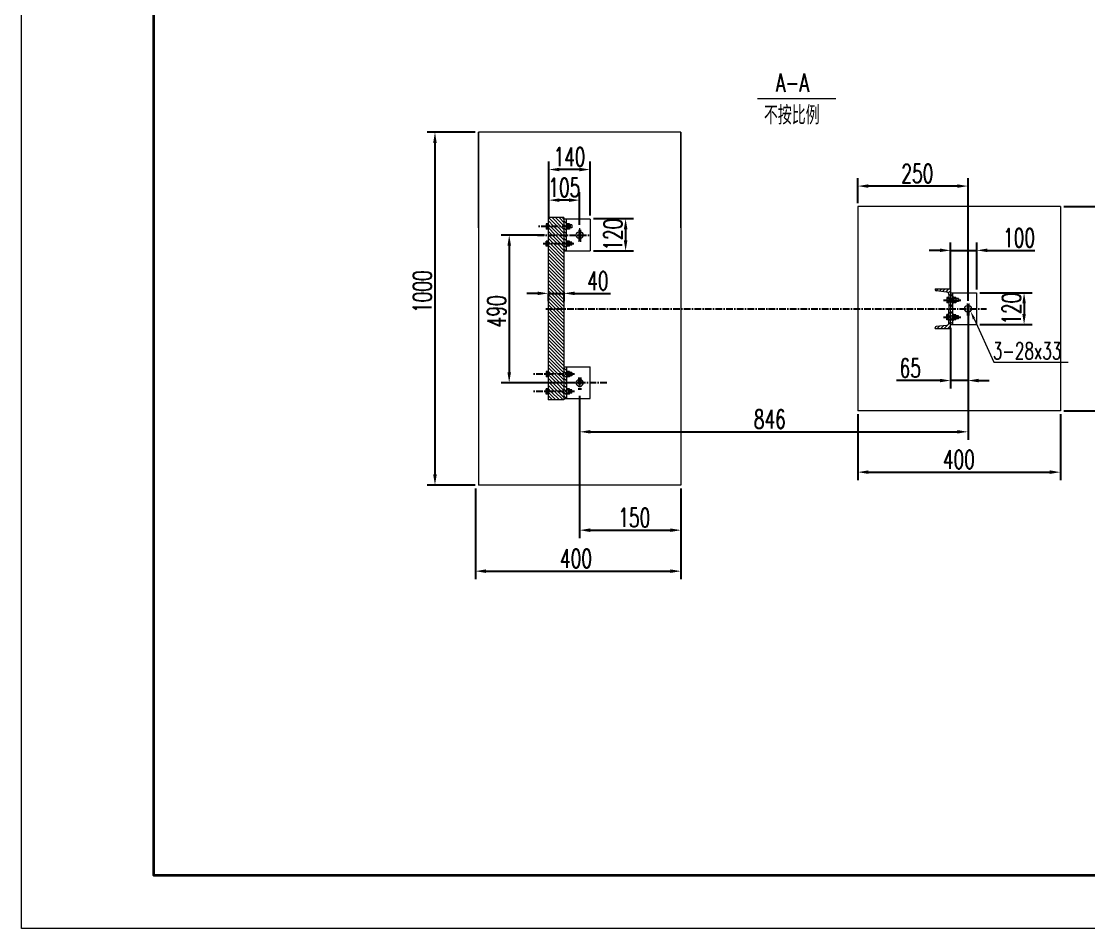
# Model space of a CAD drawing. Header units: millimetres. Extents: x 3165 to 3759, y 1184 to 1604.
# Drawn here: x 3165.2 to 3366.4, y 1183.6 to 1354.7 of the extents above; entities that cross this region are included whole.
import ezdxf

# ---------------------------------------------------------------- set-up
doc = ezdxf.new("R2010")
doc.units = ezdxf.units.MM
doc.linetypes.add('CENTER', pattern=[2, 1.25, -0.25, 0.25, -0.25])
doc.linetypes.add('CENTER2', pattern=[28.575, 19.05, -3.175, 3.175, -3.175])
doc.layers.get('DEFPOINTS').update_dxf_attribs({"lineweight": 18})
doc.layers.add('1', color=1, linetype='Continuous', lineweight=18, true_color=0xff0000)
doc.layers.add('2', color=2, linetype='Continuous', lineweight=18, true_color=0xffff00)
doc.layers.add('LAYER2', color=2, linetype='Continuous', lineweight=25)
doc.layers.add('粗实线层', color=7, linetype='Continuous', lineweight=35)
doc.styles.add('HZ', font='txt.shx', dxfattribs={"width": 0.67, "bigfont": 'hztxt.shx'})
doc.styles.add('STYLE1', font='txt.shx', dxfattribs={"width": 0.67, "bigfont": 'hztxt.shx'})
doc.dimstyles.new('STANDARD$0', dxfattribs={"dimtxt": 3.5, "dimasz": 2.5, "dimexe": 1.25, "dimexo": 0.625, "dimtad": 1, "dimdec": 4, "dimdsep": 46, "dimtxsty": 'HZ', "dimcen": 2.5, "dimdle": 5, "dimadec": 0, "dimazin": 0, "dimtfac": 1, "dimtmove": 0, "dimatfit": 3, "dimfxl": 0, "dimtolj": 1, "dimlwd": -1, "dimlwe": -1, "dimarcsym": 0})

# ---------------------------------------------------------------- blocks, each defined once
blk = doc.blocks.new('*D54')
at = {"layer": 'DEFPOINTS', "color": 0, "transparency": 16777216}
for p in [(3264.51, 1303.96), (3267.49, 1304.28), (3267.49, 1303.45)]:
    blk.add_point(p, dxfattribs=at)
at = {"layer": 'LAYER2', "color": 0, "transparency": 16777216}
for p, q in [((3267.49, 1303.65), (3267.49, 1301.95)), ((3262.51, 1303.45), (3260.51, 1303.45)), ((3264.51, 1303.45), (3267.49, 1303.45)), ((3264.51, 1303.34), (3264.51, 1301.95)), ((3269.49, 1303.45), (3276.26, 1303.45))]:
    blk.add_line(p, q, dxfattribs=at)
for points in [[(3262.51, 1303.78), (3262.51, 1303.11), (3264.51, 1303.45)], [(3269.49, 1303.78), (3269.49, 1303.11), (3267.49, 1303.45)]]:
    blk.add_solid(points, dxfattribs=at)
at = {"layer": 'LAYER2', "color": 0, "transparency": 16777216, "insert": (3273.88, 1305.82), "char_height": 3.5, "attachment_point": 5, "style": 'HZ'}
blk.add_mtext('\\A1;40', dxfattribs=at)
blk = doc.blocks.new('*D56')
at = {"layer": 'DEFPOINTS', "color": 0, "transparency": 16777216}
for p in [(3322.89, 1323.68), (3322.89, 1319.84), (3343.65, 1301.4)]:
    blk.add_point(p, dxfattribs=at)
at = {"layer": 'LAYER2', "color": 0, "transparency": 16777216}
for p, q in [((3322.89, 1320.47), (3322.89, 1325.18)), ((3343.65, 1302.03), (3343.65, 1325.18)), ((3341.65, 1323.68), (3324.89, 1323.68))]:
    blk.add_line(p, q, dxfattribs=at)
for points in [[(3324.89, 1324.01), (3324.89, 1323.35), (3322.89, 1323.68)], [(3341.65, 1324.01), (3341.65, 1323.35), (3343.65, 1323.68)]]:
    blk.add_solid(points, dxfattribs=at)
at = {"layer": 'LAYER2', "color": 0, "transparency": 16777216, "insert": (3334.1, 1326.05), "char_height": 3.5, "attachment_point": 5, "style": 'HZ'}
blk.add_mtext('\\A1;250', dxfattribs=at)
blk = doc.blocks.new('*X2')
at = {"color": 0}
for p, q in [((1555.73, 1087.44), (1554.05, 1089.11)), ((1555.95, 1084.57), (1554.05, 1086.46)), ((1555.95, 1081.92), (1554.05, 1083.81)), ((1555.95, 1087.22), (1555.73, 1087.44)), ((1555.95, 1079.27), (1554.05, 1081.16)), ((1554.72, 1077.84), (1554.05, 1078.51)), ((1555.95, 1073.96), (1554.05, 1075.86)), ((1555.95, 1076.62), (1554.72, 1077.84)), ((1555.92, 1071.34), (1554.05, 1073.21)), ((1555.95, 1068.66), (1554.05, 1070.55)), ((1555.95, 1066.01), (1554.05, 1067.9)), ((1555.95, 1071.31), (1555.92, 1071.34))]:
    blk.add_line(p, q, dxfattribs=at)
blk = doc.blocks.new('*X5')
at = {"color": 0}
for p, q in [((1543.34, 1091.29), (1544.89, 1092.84)), ((1545.74, 1091.04), (1547.54, 1092.84)), ((1548.14, 1090.79), (1550.19, 1092.84)), ((1550.54, 1090.54), (1552.84, 1092.84)), ((1552.43, 1089.78), (1554.05, 1091.4)), ((1552.85, 1087.54), (1554.05, 1088.74)), ((1552.85, 1084.89), (1554.05, 1086.09)), ((1552.85, 1082.24), (1554.05, 1083.44)), ((1552.85, 1079.59), (1554.05, 1080.79)), ((1552.85, 1076.94), (1553.75, 1077.84)), ((1552.85, 1074.29), (1554.05, 1075.49)), ((1553.75, 1077.84), (1554.05, 1078.14)), ((1552.48, 1065.96), (1554.05, 1067.53)), ((1552.85, 1071.63), (1554.05, 1072.83)), ((1552.85, 1068.98), (1554.05, 1070.18)), ((1544.05, 1062.84), (1545.86, 1064.64)), ((1546.71, 1062.84), (1548.82, 1064.95)), ((1549.36, 1062.84), (1552.08, 1065.56)), ((1552.01, 1062.84), (1554.05, 1064.88))]:
    blk.add_line(p, q, dxfattribs=at)
blk = doc.blocks.new('*D42')
at = {"layer": 'DEFPOINTS', "color": 0, "transparency": 16777216}
for p in [(3340.34, 1311.56), (3340.34, 1303.54), (3345.31, 1303.54)]:
    blk.add_point(p, dxfattribs=at)
at = {"layer": 'LAYER2', "color": 0, "transparency": 16777216}
for p, q in [((3340.34, 1304.17), (3340.34, 1313.06)), ((3345.31, 1304.17), (3345.31, 1313.06)), ((3338.34, 1311.56), (3336.34, 1311.56)), ((3340.34, 1311.56), (3345.31, 1311.56)), ((3347.31, 1311.56), (3356.25, 1311.56))]:
    blk.add_line(p, q, dxfattribs=at)
for points in [[(3338.34, 1311.9), (3338.34, 1311.23), (3340.34, 1311.56)], [(3347.31, 1311.9), (3347.31, 1311.23), (3345.31, 1311.56)]]:
    blk.add_solid(points, dxfattribs=at)
at = {"layer": 'LAYER2', "color": 0, "transparency": 16777216, "insert": (3353.28, 1313.94), "char_height": 3.5, "attachment_point": 5, "style": 'HZ'}
blk.add_mtext('\\A1;100', dxfattribs=at)
blk = doc.blocks.new('*D43')
at = {"layer": 'DEFPOINTS', "color": 0, "transparency": 16777216}
for p in [(3345.25, 1303.54), (3345.25, 1297.57), (3354.22, 1297.57)]:
    blk.add_point(p, dxfattribs=at)
at = {"layer": 'LAYER2', "color": 0, "transparency": 16777216}
for p, q in [((3345.88, 1303.54), (3355.72, 1303.54)), ((3354.22, 1301.54), (3354.22, 1299.57)), ((3345.88, 1297.57), (3355.72, 1297.57))]:
    blk.add_line(p, q, dxfattribs=at)
for points in [[(3353.89, 1301.54), (3354.55, 1301.54), (3354.22, 1303.54)], [(3353.89, 1299.57), (3354.55, 1299.57), (3354.22, 1297.57)]]:
    blk.add_solid(points, dxfattribs=at)
at = {"layer": 'LAYER2', "color": 0, "transparency": 16777216, "insert": (3351.84, 1300.56), "char_height": 3.5, "attachment_point": 5, "rotation": 90, "style": 'HZ'}
blk.add_mtext('\\A1;120', dxfattribs=at)
blk = doc.blocks.new('*D44')
at = {"layer": 'DEFPOINTS', "color": 0, "transparency": 16777216}
for p in [(3343.65, 1300.5), (3340.34, 1297.57), (3340.34, 1287.01)]:
    blk.add_point(p, dxfattribs=at)
at = {"layer": 'LAYER2', "color": 0, "transparency": 16777216}
for p, q in [((3343.65, 1299.87), (3343.65, 1285.51)), ((3340.34, 1296.95), (3340.34, 1285.51)), ((3338.34, 1287.01), (3330.18, 1287.01)), ((3343.65, 1287.01), (3340.34, 1287.01)), ((3345.65, 1287.01), (3347.65, 1287.01))]:
    blk.add_line(p, q, dxfattribs=at)
for points in [[(3338.34, 1287.34), (3338.34, 1286.67), (3340.34, 1287.01)], [(3345.65, 1287.34), (3345.65, 1286.67), (3343.65, 1287.01)]]:
    blk.add_solid(points, dxfattribs=at)
at = {"layer": 'LAYER2', "color": 0, "transparency": 16777216, "insert": (3332.76, 1289.38), "char_height": 3.5, "attachment_point": 5, "style": 'HZ'}
blk.add_mtext('\\A1;65', dxfattribs=at)
blk = doc.blocks.new('*D45')
at = {"layer": 'DEFPOINTS', "color": 0, "transparency": 16777216}
for p in [(3361.06, 1319.84), (3361.06, 1281.27), (3372.14, 1281.27)]:
    blk.add_point(p, dxfattribs=at)
at = {"layer": 'LAYER2', "color": 0, "transparency": 16777216}
for p, q in [((3361.69, 1319.84), (3373.64, 1319.84)), ((3372.14, 1317.84), (3372.14, 1283.27)), ((3361.69, 1281.27), (3373.64, 1281.27))]:
    blk.add_line(p, q, dxfattribs=at)
for points in [[(3371.81, 1317.84), (3372.48, 1317.84), (3372.14, 1319.84)], [(3371.81, 1283.27), (3372.48, 1283.27), (3372.14, 1281.27)]]:
    blk.add_solid(points, dxfattribs=at)
at = {"layer": 'LAYER2', "color": 0, "transparency": 16777216, "insert": (3369.77, 1300.13), "char_height": 3.5, "attachment_point": 5, "rotation": 90, "style": 'HZ'}
blk.add_mtext('\\A1;400', dxfattribs=at)
blk = doc.blocks.new('*D33')
at = {"layer": 'DEFPOINTS', "color": 0, "transparency": 16777216}
for p in [(3272.47, 1317.55), (3272.47, 1311.46), (3279.11, 1311.46)]:
    blk.add_point(p, dxfattribs=at)
at = {"layer": 'LAYER2', "color": 0, "transparency": 16777216}
for p, q in [((3273.09, 1317.55), (3280.61, 1317.55)), ((3279.11, 1315.55), (3279.11, 1313.46)), ((3273.09, 1311.46), (3280.61, 1311.46))]:
    blk.add_line(p, q, dxfattribs=at)
for points in [[(3278.78, 1315.55), (3279.45, 1315.55), (3279.11, 1317.55)], [(3278.78, 1313.46), (3279.45, 1313.46), (3279.11, 1311.46)]]:
    blk.add_solid(points, dxfattribs=at)
at = {"layer": 'LAYER2', "color": 0, "transparency": 16777216, "insert": (3276.74, 1314.51), "char_height": 3.5, "attachment_point": 5, "rotation": 90, "style": 'HZ'}
blk.add_mtext('\\A1;120', dxfattribs=at)
blk = doc.blocks.new('*D34')
at = {"layer": 'DEFPOINTS', "color": 0, "transparency": 16777216}
for p in [(3264.64, 1321.03), (3264.64, 1317.77), (3270.45, 1315.74)]:
    blk.add_point(p, dxfattribs=at)
at = {"layer": 'LAYER2', "color": 0, "transparency": 16777216}
for p, q in [((3264.64, 1318.39), (3264.64, 1322.53)), ((3270.45, 1316.37), (3270.45, 1322.53)), ((3268.45, 1321.03), (3266.64, 1321.03))]:
    blk.add_line(p, q, dxfattribs=at)
for points in [[(3266.64, 1321.36), (3266.64, 1320.69), (3264.64, 1321.03)], [(3268.45, 1321.36), (3268.45, 1320.69), (3270.45, 1321.03)]]:
    blk.add_solid(points, dxfattribs=at)
at = {"layer": 'LAYER2', "color": 0, "transparency": 16777216, "insert": (3267.55, 1323.4), "char_height": 3.5, "attachment_point": 5, "style": 'HZ'}
blk.add_mtext('\\A1;105', dxfattribs=at)
blk = doc.blocks.new('*D35')
at = {"layer": 'DEFPOINTS', "color": 0, "transparency": 16777216}
for p in [(3264.64, 1326.8), (3264.64, 1317.12), (3272.41, 1317.52)]:
    blk.add_point(p, dxfattribs=at)
at = {"layer": 'LAYER2', "color": 0, "transparency": 16777216}
for p, q in [((3264.64, 1317.75), (3264.64, 1328.3)), ((3272.41, 1318.14), (3272.41, 1328.3)), ((3270.41, 1326.8), (3266.64, 1326.8))]:
    blk.add_line(p, q, dxfattribs=at)
for points in [[(3266.64, 1327.13), (3266.64, 1326.47), (3264.64, 1326.8)], [(3270.41, 1327.13), (3270.41, 1326.47), (3272.41, 1326.8)]]:
    blk.add_solid(points, dxfattribs=at)
at = {"layer": 'LAYER2', "color": 0, "transparency": 16777216, "insert": (3268.53, 1329.18), "char_height": 3.5, "attachment_point": 5, "style": 'HZ'}
blk.add_mtext('\\A1;140', dxfattribs=at)
blk = doc.blocks.new('*X3')
at = {"color": 0}
for p, q in [((1405.11, 1142.6), (1403.21, 1144.5)), ((1404.72, 1140.34), (1403.21, 1141.84)), ((1405.11, 1145.25), (1404.52, 1145.84)), ((1405.11, 1139.95), (1404.72, 1140.34)), ((1405.11, 1137.3), (1403.21, 1139.19)), ((1405.11, 1134.65), (1403.21, 1136.54)), ((1403.27, 1133.84), (1403.21, 1133.89)), ((1405.11, 1132), (1403.27, 1133.84)), ((1405.11, 1129.34), (1403.21, 1131.24)), ((1404.46, 1127.34), (1403.21, 1128.59)), ((1405.11, 1124.04), (1403.21, 1125.93)), ((1405.11, 1126.69), (1404.46, 1127.34)), ((1404.66, 1121.84), (1403.21, 1123.28)), ((1405.11, 1031.23), (1403.21, 1033.13)), ((1405.11, 1028.58), (1403.21, 1030.48)), ((1405.11, 1025.93), (1403.21, 1027.82)), ((1405.11, 1023.28), (1403.21, 1025.17)), ((1403.9, 1021.84), (1403.21, 1022.52)), ((1405.11, 1017.98), (1403.21, 1019.87)), ((1405.11, 1020.63), (1403.9, 1021.84)), ((1405.09, 1015.34), (1403.21, 1017.22)), ((1405.11, 1012.67), (1403.21, 1014.57)), ((1405.11, 1010.02), (1403.21, 1011.91)), ((1405.11, 1015.32), (1405.09, 1015.34))]:
    blk.add_line(p, q, dxfattribs=at)
blk = doc.blocks.new('*X4')
at = {"color": 0}
for p, q in [((1391.21, 1140.69), (1397.36, 1146.84)), ((1391.21, 1143.34), (1394.71, 1146.84)), ((1391.21, 1145.99), (1392.06, 1146.84)), ((1391.21, 1135.38), (1396.16, 1140.34)), ((1391.21, 1138.04), (1393.51, 1140.34)), ((1392.32, 1133.84), (1398.82, 1140.34)), ((1393.51, 1140.34), (1400.01, 1146.84)), ((1394.97, 1133.84), (1401.47, 1140.34)), ((1396.16, 1140.34), (1402.66, 1146.84)), ((1398.82, 1140.34), (1403.21, 1144.73)), ((1401.47, 1140.34), (1403.21, 1142.08)), ((1391.21, 1127.43), (1397.62, 1133.84)), ((1391.21, 1130.08), (1394.97, 1133.84)), ((1391.21, 1132.73), (1392.32, 1133.84)), ((1393.77, 1127.34), (1400.27, 1133.84)), ((1396.42, 1127.34), (1402.92, 1133.84)), ((1397.62, 1133.84), (1403.21, 1139.43)), ((1400.27, 1133.84), (1403.21, 1136.78)), ((1402.92, 1133.84), (1403.21, 1134.13)), ((1391.21, 1116.82), (1401.73, 1127.34)), ((1391.21, 1119.47), (1399.07, 1127.34)), ((1391.21, 1122.13), (1396.42, 1127.34)), ((1391.21, 1124.78), (1393.77, 1127.34)), ((1391.21, 1114.17), (1403.21, 1126.17)), ((1399.07, 1127.34), (1403.21, 1131.47)), ((1401.73, 1127.34), (1403.21, 1128.82)), ((1391.21, 1111.52), (1403.21, 1123.52)), ((1391.21, 1108.87), (1403.21, 1120.87)), ((1391.21, 1106.22), (1403.21, 1118.22)), ((1391.21, 1103.56), (1403.21, 1115.56)), ((1391.21, 1100.91), (1403.21, 1112.91)), ((1391.21, 1098.26), (1403.21, 1110.26)), ((1391.21, 1095.61), (1403.21, 1107.61)), ((1391.21, 1092.96), (1403.21, 1104.96)), ((1391.21, 1090.31), (1403.21, 1102.31)), ((1391.21, 1087.65), (1403.21, 1099.65)), ((1391.21, 1085), (1403.21, 1097)), ((1391.21, 1082.35), (1403.21, 1094.35)), ((1391.21, 1079.7), (1403.21, 1091.7)), ((1392, 1077.84), (1403.21, 1089.05)), ((1394.65, 1077.84), (1403.21, 1086.4)), ((1397.3, 1077.84), (1403.21, 1083.74)), ((1391.21, 1074.4), (1394.65, 1077.84)), ((1391.21, 1077.05), (1392, 1077.84)), ((1391.21, 1071.74), (1397.3, 1077.84)), ((1391.21, 1069.09), (1399.96, 1077.84)), ((1391.21, 1066.44), (1402.61, 1077.84)), ((1391.21, 1063.79), (1403.21, 1075.79)), ((1399.96, 1077.84), (1403.21, 1081.09)), ((1402.61, 1077.84), (1403.21, 1078.44)), ((1391.21, 1061.14), (1403.21, 1073.14)), ((1391.21, 1058.49), (1403.21, 1070.49)), ((1391.21, 1055.84), (1403.21, 1067.84)), ((1391.21, 1053.18), (1403.21, 1065.18)), ((1391.21, 1050.53), (1403.21, 1062.53)), ((1391.21, 1047.88), (1403.21, 1059.88)), ((1391.21, 1045.23), (1403.21, 1057.23)), ((1391.21, 1042.58), (1403.21, 1054.58)), ((1391.21, 1039.93), (1403.21, 1051.93)), ((1391.21, 1037.27), (1403.21, 1049.27)), ((1391.21, 1034.62), (1403.21, 1046.62)), ((1391.21, 1031.97), (1403.21, 1043.97)), ((1391.21, 1029.32), (1403.21, 1041.32)), ((1392.88, 1028.34), (1403.21, 1038.67)), ((1395.53, 1028.34), (1403.21, 1036.02)), ((1391.21, 1026.67), (1392.88, 1028.34)), ((1391.21, 1024.02), (1395.53, 1028.34)), ((1391.69, 1021.84), (1398.19, 1028.34)), ((1394.34, 1021.84), (1400.84, 1028.34)), ((1396.99, 1021.84), (1403.21, 1028.06)), ((1398.19, 1028.34), (1403.21, 1033.36)), ((1400.84, 1028.34), (1403.21, 1030.71)), ((1391.21, 1021.36), (1391.69, 1021.84)), ((1391.21, 1018.71), (1394.34, 1021.84)), ((1391.21, 1016.06), (1396.99, 1021.84)), ((1393.14, 1015.34), (1399.64, 1021.84)), ((1395.79, 1015.34), (1402.29, 1021.84)), ((1398.44, 1015.34), (1403.21, 1020.11)), ((1399.64, 1021.84), (1403.21, 1025.41)), ((1402.29, 1021.84), (1403.21, 1022.76)), ((1391.21, 1013.41), (1393.14, 1015.34)), ((1391.21, 1010.76), (1395.79, 1015.34)), ((1391.94, 1008.84), (1398.44, 1015.34)), ((1394.6, 1008.84), (1401.1, 1015.34)), ((1397.25, 1008.84), (1403.21, 1014.8)), ((1399.9, 1008.84), (1403.21, 1012.15)), ((1401.1, 1015.34), (1403.21, 1017.45)), ((1402.55, 1008.84), (1403.21, 1009.5))]:
    blk.add_line(p, q, dxfattribs=at)
blk = doc.blocks.new('*D36')
at = {"layer": 'DEFPOINTS', "color": 0, "transparency": 16777216}
for p in [(3270.45, 1283.59), (3289.54, 1266.73), (3289.54, 1258.79)]:
    blk.add_point(p, dxfattribs=at)
at = {"layer": 'LAYER2', "color": 0, "transparency": 16777216}
for p, q in [((3270.45, 1282.97), (3270.45, 1257.29)), ((3289.54, 1266.1), (3289.54, 1257.29)), ((3272.45, 1258.79), (3287.54, 1258.79))]:
    blk.add_line(p, q, dxfattribs=at)
for points in [[(3272.45, 1259.12), (3272.45, 1258.45), (3270.45, 1258.79)], [(3287.54, 1259.12), (3287.54, 1258.45), (3289.54, 1258.79)]]:
    blk.add_solid(points, dxfattribs=at)
at = {"layer": 'LAYER2', "color": 0, "transparency": 16777216, "insert": (3280.74, 1261.16), "char_height": 3.5, "attachment_point": 5, "style": 'HZ'}
blk.add_mtext('\\A1;150', dxfattribs=at)
blk = doc.blocks.new('*D37')
at = {"layer": 'DEFPOINTS', "color": 0, "transparency": 16777216}
for p in [(3251.37, 1333.82), (3243.18, 1267.29), (3251.37, 1267.29)]:
    blk.add_point(p, dxfattribs=at)
at = {"layer": 'LAYER2', "color": 0, "transparency": 16777216}
for p, q in [((3250.74, 1333.82), (3241.68, 1333.82)), ((3243.18, 1331.82), (3243.18, 1269.29)), ((3250.74, 1267.29), (3241.68, 1267.29))]:
    blk.add_line(p, q, dxfattribs=at)
for points in [[(3242.84, 1331.82), (3243.51, 1331.82), (3243.18, 1333.82)], [(3242.84, 1269.29), (3243.51, 1269.29), (3243.18, 1267.29)]]:
    blk.add_solid(points, dxfattribs=at)
at = {"layer": 'LAYER2', "color": 0, "transparency": 16777216, "insert": (3240.8, 1303.75), "char_height": 3.5, "attachment_point": 5, "rotation": 90, "style": 'HZ'}
blk.add_mtext('\\A1;1000', dxfattribs=at)
blk = doc.blocks.new('*D38')
at = {"layer": 'DEFPOINTS', "color": 0, "transparency": 16777216}
for p in [(3264.46, 1314.45), (3257.17, 1286.58), (3270.28, 1286.58)]:
    blk.add_point(p, dxfattribs=at)
at = {"layer": 'LAYER2', "color": 0, "transparency": 16777216}
for p, q in [((3263.83, 1314.45), (3255.67, 1314.45)), ((3257.17, 1312.45), (3257.17, 1288.58)), ((3269.65, 1286.58), (3255.67, 1286.58))]:
    blk.add_line(p, q, dxfattribs=at)
for points in [[(3256.84, 1312.45), (3257.51, 1312.45), (3257.17, 1314.45)], [(3256.84, 1288.58), (3257.51, 1288.58), (3257.17, 1286.58)]]:
    blk.add_solid(points, dxfattribs=at)
at = {"layer": 'LAYER2', "color": 0, "transparency": 16777216, "insert": (3254.8, 1300.07), "char_height": 3.5, "attachment_point": 5, "rotation": 90, "style": 'HZ'}
blk.add_mtext('\\A1;490', dxfattribs=at)
blk = doc.blocks.new('*D39')
at = {"layer": 'DEFPOINTS', "color": 0, "transparency": 16777216}
for p in [(3322.89, 1281.27), (3361.06, 1281.27), (3361.06, 1269.73)]:
    blk.add_point(p, dxfattribs=at)
at = {"layer": 'LAYER2', "color": 0, "transparency": 16777216}
for p, q in [((3322.89, 1280.64), (3322.89, 1268.23)), ((3361.06, 1280.64), (3361.06, 1268.23)), ((3324.89, 1269.73), (3359.06, 1269.73))]:
    blk.add_line(p, q, dxfattribs=at)
for points in [[(3324.89, 1270.07), (3324.89, 1269.4), (3322.89, 1269.73)], [(3359.06, 1270.07), (3359.06, 1269.4), (3361.06, 1269.73)]]:
    blk.add_solid(points, dxfattribs=at)
at = {"layer": 'LAYER2', "color": 0, "transparency": 16777216, "insert": (3341.92, 1272.11), "char_height": 3.5, "attachment_point": 5, "style": 'HZ'}
blk.add_mtext('\\A1;400', dxfattribs=at)
blk = doc.blocks.new('*D40')
at = {"layer": 'DEFPOINTS', "color": 0, "transparency": 16777216}
for p in [(3343.65, 1300.56), (3270.45, 1284.77), (3343.65, 1277.34)]:
    blk.add_point(p, dxfattribs=at)
at = {"layer": 'LAYER2', "color": 0, "transparency": 16777216}
for p, q in [((3343.65, 1299.93), (3343.65, 1275.84)), ((3270.45, 1284.15), (3270.45, 1275.84)), ((3272.45, 1277.34), (3341.65, 1277.34))]:
    blk.add_line(p, q, dxfattribs=at)
for points in [[(3272.45, 1277.67), (3272.45, 1277.01), (3270.45, 1277.34)], [(3341.65, 1277.67), (3341.65, 1277.01), (3343.65, 1277.34)]]:
    blk.add_solid(points, dxfattribs=at)
at = {"layer": 'LAYER2', "color": 0, "transparency": 16777216, "insert": (3306.28, 1279.72), "char_height": 3.5, "attachment_point": 5, "style": 'HZ'}
blk.add_mtext('\\A1;846', dxfattribs=at)
blk = doc.blocks.new('*D41')
at = {"layer": 'DEFPOINTS', "color": 0, "transparency": 16777216}
for p in [(3250.8, 1267.29), (3289.54, 1267.29), (3289.54, 1251.06)]:
    blk.add_point(p, dxfattribs=at)
at = {"layer": 'LAYER2', "color": 0, "transparency": 16777216}
for p, q in [((3250.8, 1266.67), (3250.8, 1249.56)), ((3289.54, 1266.67), (3289.54, 1249.56)), ((3252.8, 1251.06), (3287.54, 1251.06))]:
    blk.add_line(p, q, dxfattribs=at)
for points in [[(3252.8, 1251.39), (3252.8, 1250.72), (3250.8, 1251.06)], [(3287.54, 1251.39), (3287.54, 1250.72), (3289.54, 1251.06)]]:
    blk.add_solid(points, dxfattribs=at)
at = {"layer": 'LAYER2', "color": 0, "transparency": 16777216, "insert": (3269.75, 1253.43), "char_height": 3.5, "attachment_point": 5, "style": 'HZ'}
blk.add_mtext('\\A1;400', dxfattribs=at)

msp = doc.modelspace()

# ---------------------------------------------------------------- linework, layer by layer
at = {"color": 3, "linetype": 'CENTER'}
for p, q in [((3268.417, 1316.066), (3262.635, 1316.066)), ((3262.506, 1314.448), (3272.411, 1314.448)), ((3263.584, 1312.831), (3269.366, 1312.831)), ((3339.016, 1302.173), (3342.299, 1302.173)), ((3264.075, 1300.556), (3347.145, 1300.556)), ((3339.016, 1298.939), (3342.299, 1298.939)), ((3269.494, 1288.197), (3261.549, 1288.197)), ((3270.277, 1287.575), (3270.277, 1285.272)), ((3270.627, 1287.575), (3270.627, 1285.272)), ((3275.579, 1286.579), (3265.674, 1286.579)), ((3270.452, 1287.426), (3270.452, 1285.74)), ((3269.494, 1284.962), (3261.549, 1284.962)), ((3269.494, 1284.962), (3261.549, 1284.962))]:
    msp.add_line(p, q, dxfattribs=at)
at = {"layer": '1'}
for p, q in [((3289.538, 1333.821), (3251.366, 1333.821)), ((3251.366, 1333.821), (3251.366, 1267.291)), ((3251.366, 1315.821), (3251.366, 1333.821)), ((3289.538, 1333.821), (3289.538, 1267.291)), ((3289.538, 1315.821), (3289.538, 1333.821)), ((3322.889, 1319.844), (3322.889, 1281.268)), ((3361.06, 1319.844), (3322.889, 1319.844)), ((3361.06, 1319.844), (3361.06, 1281.268)), ((3267.493, 1317.768), (3264.507, 1317.768)), ((3264.507, 1317.768), (3264.507, 1283.344)), ((3267.493, 1317.768), (3267.493, 1283.344)), ((3267.493, 1317.768), (3267.493, 1283.344)), ((3267.493, 1317.519), (3272.411, 1317.519)), ((3267.964, 1311.462), (3267.964, 1317.434)), ((3268.058, 1316.676), (3268.058, 1315.481)), ((3268.652, 1316.377), (3268.652, 1315.78)), ((3269.004, 1316.377), (3269.004, 1315.78)), ((3272.411, 1317.434), (3272.411, 1311.462)), ((3270.452, 1314.992), (3270.277, 1314.992)), ((3270.452, 1313.904), (3270.277, 1313.904)), ((3270.452, 1314.992), (3270.627, 1314.992)), ((3270.452, 1313.904), (3270.627, 1313.904)), ((3268.058, 1312.221), (3268.058, 1313.415)), ((3269.004, 1312.52), (3269.004, 1313.117)), ((3267.493, 1311.462), (3272.411, 1311.462)), ((3337.449, 1304.289), (3340.335, 1304.289)), ((3337.449, 1304.289), (3337.449, 1304.141)), ((3339.613, 1303.701), (3337.661, 1303.906)), ((3340.335, 1304.289), (3340.335, 1300.556)), ((3340.037, 1303.23), (3340.037, 1300.556)), ((3340.335, 1303.542), (3345.253, 1303.542)), ((3340.806, 1297.57), (3340.806, 1303.542)), ((3340.9, 1302.783), (3340.9, 1301.589)), ((3341.846, 1302.485), (3341.846, 1301.888)), ((3345.253, 1303.542), (3345.253, 1297.57)), ((3340.037, 1297.882), (3340.037, 1300.556)), ((3340.335, 1296.824), (3340.335, 1300.556)), ((3343.646, 1301.1), (3343.471, 1301.1)), ((3343.646, 1300.012), (3343.471, 1300.012)), ((3343.646, 1301.1), (3343.821, 1301.1)), ((3343.646, 1300.012), (3343.821, 1300.012)), ((3340.335, 1297.57), (3345.253, 1297.57)), ((3340.9, 1298.329), (3340.9, 1299.523)), ((3341.846, 1298.627), (3341.846, 1299.225)), ((3337.449, 1296.824), (3337.449, 1296.971)), ((3337.449, 1296.824), (3340.335, 1296.824)), ((3339.613, 1297.411), (3337.661, 1297.206)), ((3267.493, 1289.565), (3272.411, 1289.565)), ((3267.964, 1289.565), (3267.964, 1283.593)), ((3272.411, 1283.593), (3272.411, 1289.565)), ((3268.058, 1288.806), (3268.058, 1287.612)), ((3269.004, 1288.508), (3269.004, 1287.911)), ((3268.058, 1284.352), (3268.058, 1285.546)), ((3270.452, 1287.123), (3270.277, 1287.123)), ((3270.452, 1286.035), (3270.277, 1286.035)), ((3270.452, 1287.123), (3270.627, 1287.123)), ((3270.452, 1286.035), (3270.627, 1286.035)), ((3267.493, 1283.593), (3272.411, 1283.593)), ((3269.004, 1284.65), (3269.004, 1285.248)), ((3267.493, 1283.344), (3264.507, 1283.344)), ((3361.06, 1281.268), (3322.889, 1281.268)), ((3289.538, 1267.291), (3251.366, 1267.291))]:
    msp.add_line(p, q, dxfattribs=at)
at = {"layer": '1', "color": 1}
for p, q in [((3264.48, 1316.572), (3264.107, 1316.572)), ((3264.107, 1316.572), (3264.107, 1315.576)), ((3264.48, 1316.371), (3264.108, 1316.371)), ((3264.48, 1315.774), (3264.108, 1315.774)), ((3268.058, 1316.676), (3267.959, 1316.676)), ((3268.531, 1316.576), (3268.058, 1316.576)), ((3269.004, 1316.377), (3268.058, 1316.377)), ((3269.004, 1315.78), (3268.058, 1315.78)), ((3268.531, 1316.576), (3268.531, 1315.581)), ((3264.48, 1315.576), (3264.107, 1315.576)), ((3268.058, 1315.481), (3267.959, 1315.481)), ((3268.531, 1315.581), (3268.058, 1315.581)), ((3264.107, 1312.325), (3264.107, 1313.32)), ((3264.48, 1313.32), (3264.107, 1313.32)), ((3264.48, 1312.325), (3264.107, 1312.325)), ((3264.48, 1313.123), (3264.108, 1313.123)), ((3264.48, 1312.526), (3264.108, 1312.526)), ((3268.058, 1313.415), (3267.959, 1313.415)), ((3268.058, 1312.221), (3267.959, 1312.221)), ((3268.531, 1313.316), (3268.058, 1313.316)), ((3269.004, 1313.117), (3268.058, 1313.117)), ((3269.004, 1312.52), (3268.058, 1312.52)), ((3268.531, 1312.321), (3268.058, 1312.321)), ((3268.531, 1312.321), (3268.531, 1313.316)), ((3339.649, 1302.687), (3339.649, 1301.692)), ((3340.022, 1302.687), (3339.649, 1302.687)), ((3340.022, 1301.692), (3339.649, 1301.692)), ((3340.022, 1302.486), (3339.65, 1302.486)), ((3340.022, 1301.889), (3339.65, 1301.889)), ((3340.9, 1302.783), (3340.801, 1302.783)), ((3340.9, 1301.589), (3340.801, 1301.589)), ((3341.373, 1302.684), (3340.9, 1302.684)), ((3341.846, 1302.485), (3340.9, 1302.485)), ((3341.846, 1301.888), (3340.9, 1301.888)), ((3341.373, 1301.688), (3340.9, 1301.688)), ((3341.373, 1302.684), (3341.373, 1301.688)), ((3340.022, 1299.436), (3339.649, 1299.436)), ((3339.649, 1298.44), (3339.649, 1299.436)), ((3340.022, 1298.44), (3339.649, 1298.44)), ((3340.022, 1299.239), (3339.65, 1299.239)), ((3340.022, 1298.641), (3339.65, 1298.641)), ((3340.9, 1299.523), (3340.801, 1299.523)), ((3340.9, 1298.329), (3340.801, 1298.329)), ((3341.373, 1299.424), (3340.9, 1299.424)), ((3341.846, 1299.225), (3340.9, 1299.225)), ((3341.846, 1298.627), (3340.9, 1298.627)), ((3341.373, 1298.428), (3340.9, 1298.428)), ((3341.373, 1298.428), (3341.373, 1299.424)), ((3264.107, 1288.703), (3264.107, 1287.707)), ((3264.48, 1288.703), (3264.107, 1288.703)), ((3264.48, 1287.707), (3264.107, 1287.707)), ((3264.48, 1288.502), (3264.108, 1288.502)), ((3264.48, 1287.904), (3264.108, 1287.904)), ((3268.058, 1288.806), (3267.959, 1288.806)), ((3268.058, 1287.612), (3267.959, 1287.612)), ((3268.531, 1288.707), (3268.058, 1288.707)), ((3269.004, 1288.508), (3268.058, 1288.508)), ((3269.004, 1287.911), (3268.058, 1287.911)), ((3268.531, 1287.712), (3268.058, 1287.712)), ((3268.531, 1288.707), (3268.531, 1287.712)), ((3268.058, 1285.546), (3267.959, 1285.546)), ((3264.107, 1284.456), (3264.107, 1285.451)), ((3264.48, 1285.451), (3264.107, 1285.451)), ((3264.48, 1284.456), (3264.107, 1284.456)), ((3264.48, 1285.254), (3264.108, 1285.254)), ((3264.48, 1284.657), (3264.108, 1284.657)), ((3268.058, 1284.352), (3267.959, 1284.352)), ((3268.531, 1285.447), (3268.058, 1285.447)), ((3269.004, 1285.248), (3268.058, 1285.248)), ((3269.004, 1284.65), (3268.058, 1284.65)), ((3268.531, 1284.451), (3268.058, 1284.451)), ((3268.531, 1284.451), (3268.531, 1285.447))]:
    msp.add_line(p, q, dxfattribs=at)
at = {"layer": '1'}
for centre, radius, start, end in [((3270.277, 1314.448), 0.544, 90, 270), ((3270.627, 1314.448), 0.544, 270, 90), ((3337.685, 1304.141), 0.236, 180, 264), ((3339.564, 1303.23), 0.473, 0, 84), ((3343.471, 1300.556), 0.544, 90, 270), ((3343.821, 1300.556), 0.544, 270, 90), ((3339.564, 1297.882), 0.473, 276, 0), ((3337.685, 1296.971), 0.236, 96, 180), ((3270.277, 1286.579), 0.544, 90, 270), ((3270.627, 1286.579), 0.544, 270, 90)]:
    msp.add_arc(centre, radius, start, end, dxfattribs=at)
at = {"layer": '2'}
for p, q in [((3303.976, 1340.176), (3318.72, 1340.176)), ((3270.452, 1315.295), (3270.452, 1313.609)), ((3339.016, 1302.173), (3342.299, 1302.173)), ((3343.471, 1301.552), (3343.471, 1299.249)), ((3343.646, 1301.403), (3343.646, 1299.717)), ((3343.821, 1301.552), (3343.821, 1299.249)), ((3344.791, 1298.647), (3348.536, 1290.457)), ((3348.536, 1290.457), (3362.506, 1290.457))]:
    msp.add_line(p, q, dxfattribs=at)
at = {"layer": '2', "linetype": 'CENTER2'}
for p, q in [((3270.452, 1315.745), (3270.452, 1313.369)), ((3270.277, 1315.444), (3270.277, 1313.141)), ((3270.627, 1315.444), (3270.627, 1313.141))]:
    msp.add_line(p, q, dxfattribs=at)
at = {"layer": '2', "ltscale": 0.5}
msp.add_lwpolyline([(3165.217, 1603.641), (3759.217, 1603.641), (3759.217, 1183.641), (3165.217, 1183.641)], close=True, dxfattribs=at)
at = {"layer": '2'}
msp.add_solid([(3345.027, 1298.755), (3344.555, 1298.539), (3344.144, 1300.061)], dxfattribs=at)
at = {"layer": '粗实线层'}
msp.add_lwpolyline([(3749.217, 1193.641), (3190.217, 1193.641), (3190.217, 1593.641), (3749.217, 1593.641)], close=True, dxfattribs=at)

# ---------------------------------------------------------------- block references
at = {"layer": '2', "yscale": 0.2488320000002204}
for name, p, xscale, zscale in [('*X4', (3613.671, 1032.313), -0.2488320000002204, 0.2488320000000001), ('*X3', (2918.329, 1032.313), 0.2488320000002204, 0.2488320000002204), ('*X5', (2953.627, 1032.357), 0.2488320000002204, 0.2488320000002204), ('*X2', (2953.637, 1032.356), 0.2488320000002204, 0.2488320000002204)]:
    msp.add_blockref(name, p, dxfattribs=dict(at, xscale=xscale, zscale=zscale))

# ---------------------------------------------------------------- texts
at = {"layer": '2'}
for s, height, style, width, p in [('不按比例', 3.5, 'HZ', 0.75, (3305.181, 1335.301)), ('3-28x33', 3.15, 'STYLE1', 0.67, (3348.314, 1291.034))]:
    msp.add_text(s, height=height, dxfattribs=dict(at, style=style, width=width)).set_placement(p)
at = {"layer": '2', "insert": (3307.425, 1344.931), "char_height": 3.5, "width": 9.7987, "attachment_point": 1, "style": 'HZ'}
msp.add_mtext('\\Ftxt.shx;A-A', dxfattribs=at)

# ---------------------------------------------------------------- dimensions: what is measured, and where the dimension line sits
at = {"layer": 'LAYER2'}
for base, p1, p2, angle, text, picture, middle in [((3243.177, 1267.291), (3251.366, 1333.821), (3251.366, 1267.291), 90, '1000', '*D37', (3243.177, 1303.752)), ((3264.644, 1326.801), (3272.411, 1317.519), (3264.644, 1317.121), 180, '140', '*D35', (3268.528, 1326.801)), ((3264.644, 1321.026), (3270.452, 1315.745), (3264.644, 1317.768), 180, '105', '*D34', (3267.548, 1321.026)), ((3372.143, 1281.268), (3361.06, 1319.844), (3361.06, 1281.268), 90, '400', '*D45', (3372.143, 1300.131)), ((3279.112, 1311.462), (3272.468, 1317.551), (3272.468, 1311.462), 90, '120', '*D33', (3279.112, 1314.507)), ((3257.173, 1286.579), (3264.457, 1314.448), (3270.277, 1286.579), 90, '490', '*D38', (3257.173, 1300.069)), ((3354.218, 1297.57), (3345.253, 1303.542), (3345.253, 1297.57), 90, '120', '*D43', (3354.218, 1300.556))]:
    dim = msp.add_linear_dim(base=base, p1=p1, p2=p2, angle=angle, text=text, dimstyle='STANDARD$0', override={"dimtxt": 3.5, "dimasz": 2, "dimexe": 1.5, "dimdec": 2, "dimatfit": 0}, dxfattribs=at)
    dim.commit()
    dim.dimension.update_dxf_attribs({"geometry": picture, "text_midpoint": middle, "dimtype": 160})
for base, p1, p2, text, picture, middle in [((3322.889, 1323.678), (3343.646, 1301.403), (3322.889, 1319.844), '250', '*D56', (3334.099, 1323.678)), ((3340.335, 1311.563), (3345.31, 1303.542), (3340.335, 1303.542), '100', '*D42', (3353.28, 1311.563)), ((3267.493, 1303.448), (3264.507, 1303.963), (3267.493, 1304.276), '40', '*D54', (3273.877, 1303.448)), ((3343.646, 1277.34), (3270.452, 1284.775), (3343.646, 1300.56), '846', '*D40', (3306.276, 1277.34)), ((3340.335, 1287.006), (3343.646, 1300.5), (3340.335, 1297.57), '65', '*D44', (3332.756, 1287.006)), ((3289.538, 1258.787), (3270.452, 1283.593), (3289.538, 1266.729), '150', '*D36', (3280.737, 1258.787)), ((3361.06, 1269.732), (3322.889, 1281.268), (3361.06, 1281.268), '400', '*D39', (3341.923, 1269.732)), ((3289.538, 1251.058), (3250.804, 1267.291), (3289.538, 1267.291), '400', '*D41', (3269.755, 1251.058))]:
    dim = msp.add_linear_dim(base=base, p1=p1, p2=p2, text=text, dimstyle='STANDARD$0', override={"dimtxt": 3.5, "dimasz": 2, "dimexe": 1.5, "dimdec": 2, "dimatfit": 0}, dxfattribs=at)
    dim.commit()
    dim.dimension.update_dxf_attribs({"geometry": picture, "text_midpoint": middle, "dimtype": 160})

doc.saveas('drawing.dxf')
